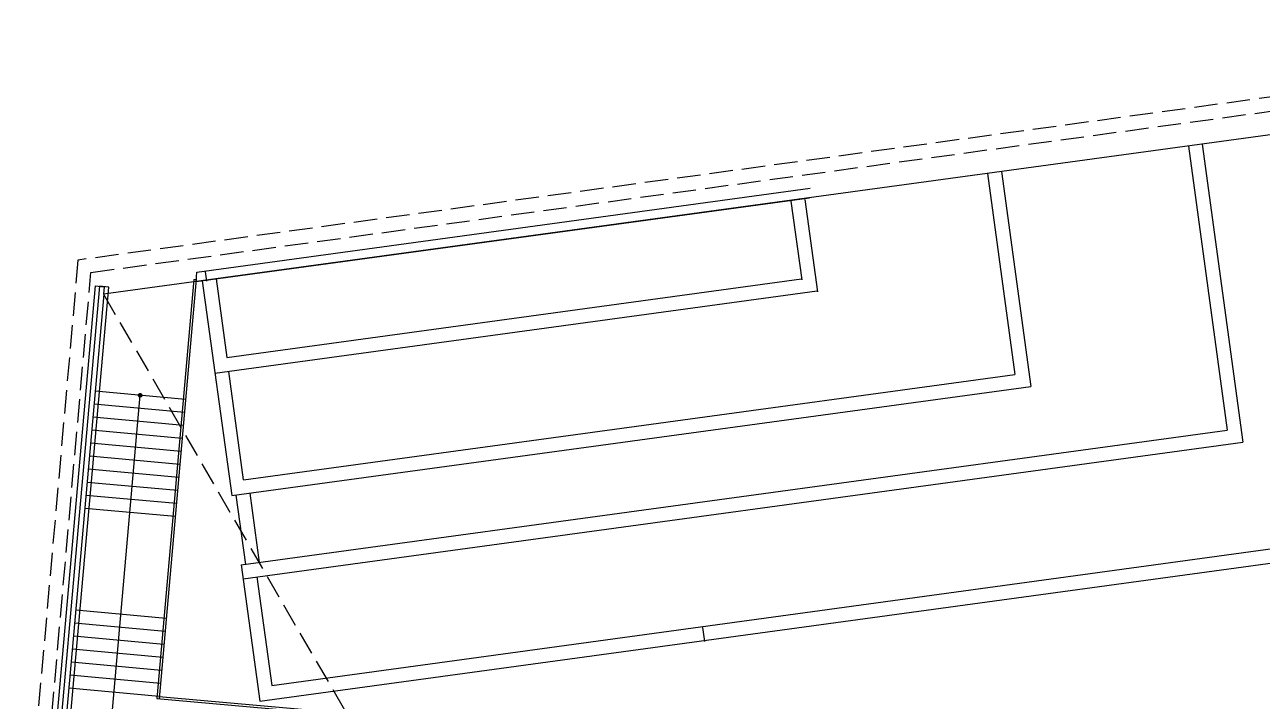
# Model space of a CAD drawing. Header units: millimetres. Extents: x 347599 to 1495443, y -100002 to 152717.
# Drawn here: x 1366902 to 1393449, y 78751 to 93261 of the extents above; entities that cross this region are included whole.
import ezdxf

# ---------------------------------------------------------------- set-up
doc = ezdxf.new("R2010")
doc.units = ezdxf.units.MM
doc.header["$LTSCALE"] = 1000
doc.linetypes.add('DASH', pattern=[0.35, 0.25, -0.1])
doc.layers.add('A—楼梯、电梯、栏杆', color=50, linetype='CONTINUOUS')
doc.layers.add('E1-RV-1F$0$WRV-1-01-N1$0$AUDIT_D_120618114340-341', color=1, linetype='CONTINUOUS')

# ---------------------------------------------------------------- blocks, each defined once
blk = doc.blocks.new('E1-RV-1F$0$3')
at = {"layer": 'A—楼梯、电梯、栏杆'}
h = blk.add_hatch(color=256, dxfattribs=at)
edge = h.paths.add_edge_path()
edge.add_arc((10773785, -7567737), 20, 138.7891, 318.7891, ccw=False)
edge.add_arc((10773785, -7567737), 20, -41.2109, 138.7891, ccw=False)
blk.add_lwpolyline([(10773800, -7567750, -1), (10773770, -7567724, -1)], format="xyb", close=True, dxfattribs=at)

msp = doc.modelspace()

# ---------------------------------------------------------------- linework, layer by layer
at = {"layer": 'A—楼梯、电梯、栏杆', "linetype": 'DASH', "ltscale": 2}
for p, q in [((1404976.5, 93260.9), (1368044.2, 88213.2)), ((1404976.5, 93260.9), (1368044.2, 88213.2)), ((1368322, 87948.3), (1405314.3, 93004.3)), ((1368322, 87948.3), (1405314.3, 93004.3)), ((1368044.2, 88213.2), (1366902, 75292.9)), ((1368044.2, 88213.2), (1366902, 75292.9)), ((1367174.4, 74967.7), (1368322, 87948.3)), ((1367174.4, 74967.7), (1368322, 87948.3))]:
    msp.add_line(p, q, dxfattribs=at)
at = {"layer": 'A—楼梯、电梯、栏杆'}
for p, q in [((1405877.4, 92576.6), (1368593.7, 87480.8)), ((1368411, 87659.2), (1367059.5, 72420)), ((1368411, 87659.2), (1367059.5, 72420)), ((1368596.2, 87482.6), (1367258.7, 72402.3)), ((1368596.2, 87482.6), (1367258.7, 72402.3)), ((1370353.8, 85226.7), (1368411.4, 85399)), ((1370353.8, 85226.7), (1368411.4, 85399)), ((1368729.8, 77946.2), (1369378.6, 85313.4)), ((1368729.8, 77946.2), (1369378.6, 85313.4)), ((1370329, 84947.8), (1368386.7, 85120.1)), ((1370329, 84947.8), (1368386.7, 85120.1)), ((1370304.3, 84668.9), (1368361.9, 84841.2)), ((1370304.3, 84668.9), (1368361.9, 84841.2)), ((1370279.6, 84390), (1368337.2, 84562.3)), ((1370279.6, 84390), (1368337.2, 84562.3)), ((1370254.8, 84111.1), (1368312.5, 84283.3)), ((1370254.8, 84111.1), (1368312.5, 84283.3)), ((1370230.1, 83832.2), (1368287.7, 84004.4)), ((1370230.1, 83832.2), (1368287.7, 84004.4)), ((1370205.4, 83553.3), (1368263, 83725.5)), ((1370205.4, 83553.3), (1368263, 83725.5)), ((1370180.6, 83274.3), (1368238.2, 83446.6)), ((1370180.6, 83274.3), (1368238.2, 83446.6)), ((1370155.9, 82995.4), (1368213.5, 83167.7)), ((1370155.9, 82995.4), (1368213.5, 83167.7)), ((1370131.1, 82716.5), (1368188.8, 82888.8)), ((1370131.1, 82716.5), (1368188.8, 82888.8)), ((1369937.2, 80529.5), (1367994.8, 80701.8)), ((1369937.2, 80529.5), (1367994.8, 80701.8)), ((1369912.4, 80250.6), (1367970, 80422.9)), ((1369912.4, 80250.6), (1367970, 80422.9)), ((1369887.7, 79971.7), (1367945.3, 80144)), ((1369887.7, 79971.7), (1367945.3, 80144)), ((1369862.9, 79692.8), (1367920.6, 79865.1)), ((1369862.9, 79692.8), (1367920.6, 79865.1)), ((1369838.2, 79413.9), (1367895.8, 79586.2)), ((1369838.2, 79413.9), (1367895.8, 79586.2)), ((1369813.5, 79135), (1367871.1, 79307.3)), ((1369813.5, 79135), (1367871.1, 79307.3)), ((1369788.7, 78856.1), (1367846.4, 79028.4)), ((1369788.7, 78856.1), (1367846.4, 79028.4)), ((1369788.7, 78856.1), (1381143, 77847.7)), ((1369788.7, 78856.1), (1381143, 77847.7)), ((1369734.5, 78810.8), (1381138.6, 77797.9)), ((1369734.5, 78810.8), (1381138.6, 77797.9))]:
    msp.add_line(p, q, dxfattribs=at)
at = {"layer": 'A—楼梯、电梯、栏杆', "linetype": 'ByBlock', "ltscale": 5}
for p, q in [((1391864.7, 90660.3), (1392697.6, 84566.3)), ((1392161.9, 90700.9), (1393035.5, 84309.7)), ((1387554.8, 90071.1), (1388143.9, 85760.6)), ((1387852, 90111.8), (1388481.8, 85504)), ((1370596, 87957.4), (1383754.2, 89753.4)), ((1370596, 87957.4), (1383754.2, 89753.4)), ((1370577.9, 87753.1), (1383736, 89549)), ((1370577.9, 87753.1), (1383736, 89549)), ((1383339.4, 89473.7), (1383569.7, 87788.7)), ((1383636.7, 89514.3), (1383907.6, 87532.1)), ((1370577.9, 87753.1), (1370596, 87957.4)), ((1370577.9, 87753.1), (1370596, 87957.4)), ((1370806.1, 87759.9), (1370778.7, 87960)), ((1368411, 87659.2), (1368610.3, 87641.5)), ((1368411, 87659.2), (1368610.3, 87641.5)), ((1368596.2, 87482.6), (1368610.3, 87641.5)), ((1368596.2, 87482.6), (1368610.3, 87641.5)), ((1370531.6, 87797.3), (1369734.5, 78810.8)), ((1370531.6, 87797.3), (1369734.5, 78810.8)), ((1370582.4, 87804.2), (1369784.3, 78806.3)), ((1370582.4, 87804.2), (1369784.3, 78806.3)), ((1370531.6, 87797.3), (1370582.4, 87804.2)), ((1370531.6, 87797.3), (1370582.4, 87804.2)), ((1370711.5, 87768.3), (1371341.2, 83161.1)), ((1371008.7, 87808.9), (1371238.9, 86124.5)), ((1371238.9, 86124.5), (1383566.9, 87809.6)), ((1370982.3, 85786.7), (1383904.7, 87553)), ((1371597.8, 83499), (1371279.5, 85827.3)), ((1371597.8, 83499), (1388143.9, 85760.6)), ((1371341.2, 83161.1), (1388481.8, 85504)), ((1369989.1, 85259.2), (1369989.1, 85259.2)), ((1369989.1, 85259.2), (1369989.1, 85259.2)), ((1371544.3, 81674.9), (1392697.6, 84566.3)), ((1371585, 81377.7), (1393035.5, 84309.7)), ((1371432.9, 83173.6), (1371636.1, 81687.4)), ((1371730.2, 83214.3), (1371933.3, 81728.1)), ((1372200.5, 79090), (1397663.7, 82570.4)), ((1371943.8, 78752.1), (1398001.5, 82313.8)), ((1371544.3, 81674.9), (1371943.8, 78752.1)), ((1371882.2, 81418.3), (1372200.5, 79090)), ((1381489.5, 80035.6), (1381448.9, 80332.8))]:
    msp.add_line(p, q, dxfattribs=at)
at = {"layer": 'A—楼梯、电梯、栏杆'}
msp.add_lwpolyline([(1367353.1, 72471.9), (1368704.8, 87633.2), (1368505.6, 87650.9), (1367154.1, 72411.6), (1367168.2, 72410.4)], dxfattribs=at)
at = {"layer": 'A—楼梯、电梯、栏杆', "linetype": 'DASH', "ltscale": 2}
msp.add_lwpolyline([(1368593.7, 87480.8), (1376435.8, 73950.2), (1413122.7, 68320.5)], dxfattribs=at)

# ---------------------------------------------------------------- block references
at = {"layer": 'E1-RV-1F$0$WRV-1-01-N1$0$AUDIT_D_120618114340-341', "xscale": 2, "yscale": 2, "zscale": 2, "rotation": 99.92372475322644}
msp.add_blockref('E1-RV-1F$0$3', (-9826195.5, -23748264.8), dxfattribs=at)
msp.add_blockref('E1-RV-1F$0$3', (-9826195.5, -23748264.8), dxfattribs=at)

doc.saveas('drawing.dxf')
